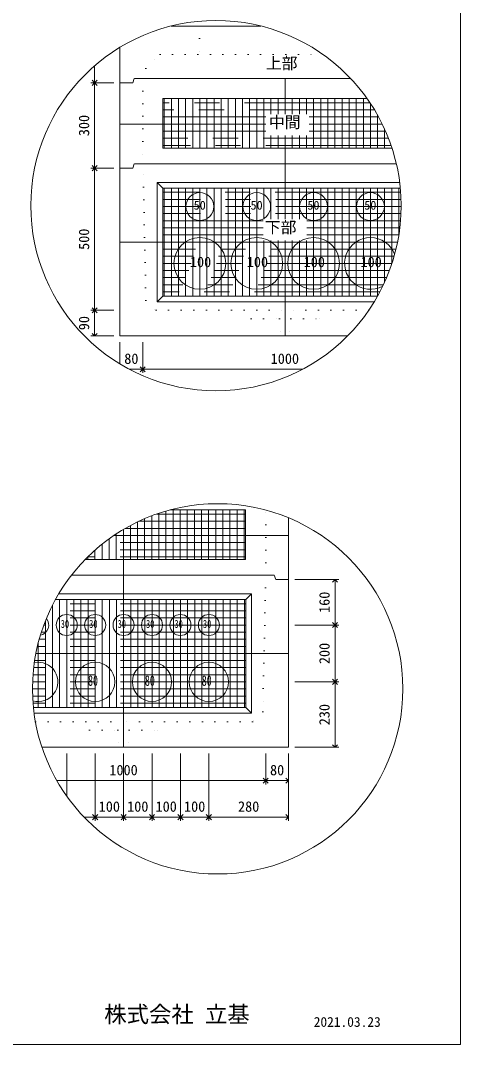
# Model space of a CAD drawing. Units: millimetres, scale not verified. Extents: x -4890 to 4890, y -2301 to 2302.
# Drawn here: x -2945 to -1830, y -1973 to 620 of the extents above; entities that cross this region are included whole.
import ezdxf
from ezdxf.enums import TextEntityAlignment as Align

# ---------------------------------------------------------------- set-up
doc = ezdxf.new("R2010")
doc.units = ezdxf.units.MM
doc.header["$LTSCALE"] = 10
for name, pattern in [('DASHED1', [1.8, 1.2, -0.6]), ('USER2', [50.8, 31.75, -6.35, 6.35, -6.35]), ('USER5', [3.185, 0.01, -3.175])]:
    doc.linetypes.add(name, pattern=pattern)
for name, color, linetype, lineweight in [('0-2_waku', 7, 'Continuous', 18), ('0-3_gaikei', 7, 'Continuous', 18), ('0-4_kakure', 7, 'DASHED1', 5), ('0-5_sunpou', 7, 'Continuous', 5), ('0-8_hole', 7, 'Continuous', 18), ('0-9_uchigawa', 6, 'Continuous', 18), ('0-E_文字１', 7, 'Continuous', 18), ('0-F_コア部分\u3000寸法補助線3', 150, 'USER2', 18), ('1-0_コア部分\u3000寸法補助線2', 150, 'USER2', 18), ('1-1_コア部分\u3000中心補助線', 1, 'Continuous', 18), ('1-2_コア部分\u3000寸法補助線', 7, 'USER2', 5), ('1-3_uchigawa2', 6, 'USER2', 18)]:
    doc.layers.add(name, color=color, linetype=linetype, lineweight=lineweight)
doc.styles.add('ＭＳ ゴシック', font='')
doc.styles.get('ＭＳ ゴシック').set_extended_font_data('MS Gothic')

# ---------------------------------------------------------------- blocks, each defined once
blk = doc.blocks.new('_Open90')
at = {"layer": '0-5_sunpou'}
blk.add_line((0, 0), (-1, 0), dxfattribs=at)
blk.add_lwpolyline([(-0.5, 0.5), (0, 0), (-0.5, -0.5)], dxfattribs=at)

msp = doc.modelspace()

# ---------------------------------------------------------------- linework, layer by layer
at = {"layer": '0-2_waku'}
for p in [(-1830.24, 2301.56), (-4890.24, -1973.44), (-4890.24, -1973.44), (-4890.24, -1973.44), (-4890.24, -1973.44)]:
    msp.add_line(p, (-1830.24, -1973.44), dxfattribs=at)
at = {"layer": '0-3_gaikei'}
for p, q in [((-2562.98, 605.92), (-2508.94, 605.92)), ((-2562.98, 605.92), (-2508.94, 605.92)), ((-2562.98, 605.92), (-2508.94, 605.92)), ((-2335.89, 605.92), (-2562.98, 605.92)), ((-2562.94, 605.92), (-2335.89, 605.92)), ((-2562.94, 605.92), (-2335.89, 605.92)), ((-2692.54, 461.92), (-2692.54, 551.93)), ((-2656.54, 472.72), (-2660.14, 461.92)), ((-2274.32, 472.72), (-2655.92, 472.72)), ((-2108.35, 472.72), (-2274.94, 472.72)), ((-2692.54, 461.92), (-2692.54, -178.88)), ((-2660.14, 461.92), (-2692.54, 461.92)), ((-2660.14, 461.92), (-2692.54, 461.92)), ((-2660.14, 245.92), (-2692.54, 245.92)), ((-2660.14, 245.92), (-2692.54, 245.92)), ((-2656.54, 256.72), (-2660.14, 245.92)), ((-2274.32, 256.72), (-2655.92, 256.72)), ((-1992.63, 256.72), (-2274.94, 256.72)), ((-2692.54, -178.88), (-2116.23, -178.88)), ((-2692.54, -178.88), (-2116.23, -178.88)), ((-2692.54, -178.88), (-2116.23, -178.88)), ((-2265.84, -997.47), (-2265.84, -639.51)), ((-2301.84, -785.07), (-2298.24, -795.87)), ((-2265.84, -795.87), (-2298.24, -795.87))]:
    msp.add_line(p, q, dxfattribs=at)
for points in [[(-2890.15, -1220.67), (-2265.84, -1220.67), (-2265.84, -795.87)], [(-2881, -1220.67), (-2265.84, -1220.67), (-2265.84, -795.87)], [(-2301.84, -785.07), (-2683.44, -785.07), (-2815.5, -785.07)]]:
    msp.add_lwpolyline(points, dxfattribs=at)
at = {"layer": '0-4_kakure', "linetype": 'USER5', "lineweight": 18}
for p, q in [((-2490.94, 605.92), (-2490.94, 618.04)), ((-2490.94, 605.92), (-2490.94, 533.92)), ((-2627.12, 497.92), (-2591.12, 533.92)), ((-2591.12, 533.92), (-2178.85, 533.92)), ((-2627.12, 497.92), (-2634.32, 472.72)), ((-2634.32, 472.72), (-2634.32, 256.72)), ((-2626.89, -88.88), (-2634.32, 256.72)), ((-2626.89, -88.88), (-2601.14, -114.08)), ((-2601.14, -114.08), (-2274.32, -114.08)), ((-2360.72, -135.68), (-2382.32, -114.08)), ((-2062.68, -114.08), (-2274.32, -114.08)), ((-2187.92, -135.68), (-2166.32, -114.08)), ((-2360.72, -135.68), (-2288.72, -135.68)), ((-2288.72, -135.68), (-2285.84, -178.88)), ((-2259.92, -135.68), (-2262.8, -178.88)), ((-2259.92, -135.68), (-2187.92, -135.68)), ((-2323.43, -785.07), (-2323.43, -619.93)), ((-2323.43, -785.07), (-2330.87, -1130.67)), ((-2330.87, -1130.67), (-2356.61, -1155.87)), ((-2906.67, -1155.87), (-2683.43, -1155.87)), ((-2769.83, -1177.47), (-2791.43, -1155.87)), ((-2356.61, -1155.87), (-2683.43, -1155.87)), ((-2597.03, -1177.47), (-2575.43, -1155.87)), ((-2769.83, -1177.47), (-2697.83, -1177.47)), ((-2697.83, -1177.47), (-2694.95, -1220.67)), ((-2669.03, -1177.47), (-2671.91, -1220.67)), ((-2669.03, -1177.47), (-2597.03, -1177.47))]:
    msp.add_line(p, q, dxfattribs=at)
at = {"layer": '0-5_sunpou', "color": 150, "lineweight": 18}
for p, q in [((-2756.85, 505.04), (-2756.85, 474.88)), ((-2708.38, 461.92), (-2766.21, 461.92)), ((-2724.22, 461.92), (-2766.21, 461.92)), ((-2756.85, 448.96), (-2756.85, 258.88)), ((-2708.38, 245.92), (-2766.21, 245.92)), ((-2708.38, 245.92), (-2766.21, 245.92)), ((-2756.85, 232.96), (-2756.85, -101.12)), ((-2708.38, -114.08), (-2766.21, -114.08)), ((-2724.22, -114.08), (-2766.21, -114.08)), ((-2756.85, -127.04), (-2756.85, -165.92)), ((-2708.38, -178.88), (-2766.21, -178.88)), ((-2692.54, -194.72), (-2692.54, -249.93)), ((-2634.94, -194.72), (-2634.94, -272.78)), ((-2634.94, -194.72), (-2634.94, -272.78)), ((-2668.75, -263.42), (-2647.9, -263.42)), ((-2621.98, -263.42), (-2230.11, -263.42)), ((-2250, -795.87), (-2138.68, -795.87)), ((-2148.04, -808.83), (-2148.04, -898.11)), ((-2250, -911.07), (-2138.68, -911.07)), ((-2250, -911.07), (-2138.68, -911.07)), ((-2148.04, -924.03), (-2148.04, -1042.11)), ((-2250, -1055.07), (-2138.68, -1055.07)), ((-2250, -1055.07), (-2138.68, -1055.07)), ((-2148.04, -1068.03), (-2148.04, -1207.71)), ((-2827.43, -1236.51), (-2827.43, -1344.31)), ((-2755.43, -1236.51), (-2755.43, -1406.96)), ((-2755.43, -1236.51), (-2755.43, -1406.96)), ((-2683.43, -1236.51), (-2683.43, -1406.96)), ((-2683.43, -1236.51), (-2683.43, -1406.96)), ((-2611.43, -1236.51), (-2611.43, -1406.96)), ((-2611.43, -1236.51), (-2611.43, -1406.96)), ((-2539.43, -1236.51), (-2539.43, -1406.96)), ((-2539.43, -1236.51), (-2539.43, -1406.96)), ((-2467.43, -1236.51), (-2467.43, -1406.96)), ((-2467.43, -1236.51), (-2467.43, -1406.96)), ((-2323.44, -1236.51), (-2323.44, -1314.57)), ((-2323.44, -1236.51), (-2323.44, -1314.57)), ((-2265.84, -1236.51), (-2265.84, -1314.57)), ((-2265.84, -1236.51), (-2265.84, -1406.96)), ((-2250, -1220.67), (-2138.68, -1220.67)), ((-2852.4, -1305.21), (-2336.4, -1305.21)), ((-2310.48, -1305.21), (-2278.8, -1305.21)), ((-2783.3, -1397.6), (-2768.39, -1397.6)), ((-2742.47, -1397.6), (-2696.39, -1397.6)), ((-2670.47, -1397.6), (-2624.39, -1397.6)), ((-2598.47, -1397.6), (-2552.39, -1397.6)), ((-2526.47, -1397.6), (-2480.39, -1397.6)), ((-2454.47, -1397.6), (-2278.8, -1397.6))]:
    msp.add_line(p, q, dxfattribs=at)
for centre in [(-2449.43, 151), (-2445.23, -1072.71)]:
    msp.add_circle(centre, 468.88, dxfattribs=at)
at = {"layer": '0-8_hole'}
for centre, radius in [((-2490.32, 148.72), 35.28), ((-2346.32, 148.72), 35.28), ((-2202.32, 148.72), 35.28), ((-2058.32, 148.72), 35.28), ((-2490.32, 4.72), 65.52), ((-2346.32, 4.72), 65.52), ((-2202.32, 4.72), 65.52), ((-2827.43, -911.07), 26.64), ((-2755.43, -911.07), 26.64), ((-2683.43, -911.07), 26.64), ((-2611.43, -911.07), 26.64), ((-2539.43, -911.07), 26.64), ((-2467.43, -911.07), 26.64), ((-2755.43, -1055.07), 49.68), ((-2611.43, -1055.07), 49.68), ((-2467.43, -1055.07), 49.68)]:
    msp.add_circle(centre, radius, dxfattribs=at)
for centre, radius, start, end in [((-2058.32, 4.72), 65.52, 20.66629, 298.32089), ((-2899.43, -911.07), 26.64, 281.59033, 39.2294), ((-2899.43, -1055.07), 49.68, 253.99064, 101.55918)]:
    msp.add_arc(centre, radius, start, end, dxfattribs=at)
at = {"layer": '0-9_uchigawa'}
for p, q in [((-2598.32, 209.92), (-2583.92, 195.52)), ((-2598.32, -92.48), (-2598.32, 209.92)), ((-2583.92, 195.52), (-2274.32, 195.52)), ((-2583.92, -78.08), (-2583.92, 195.52)), ((-2274.32, 195.52), (-1982.68, 195.52)), ((-2598.32, -92.48), (-2583.92, -78.08)), ((-2598.32, -92.48), (-2048.73, -92.48)), ((-2583.92, -78.08), (-2040.33, -78.08)), ((-2373.83, -1119.87), (-2373.83, -846.27)), ((-2359.43, -1134.27), (-2359.43, -831.87)), ((-2911.73, -1119.87), (-2373.83, -1119.87)), ((-2910.05, -1134.27), (-2359.43, -1134.27)), ((-2359.43, -1134.27), (-2373.83, -1119.87))]:
    msp.add_line(p, q, dxfattribs=at)
for points in [[(-2598.32, 209.92), (-2274.32, 209.92), (-1984.27, 209.92)], [(-2855.8, -846.27), (-2683.43, -846.27), (-2373.83, -846.27), (-2359.43, -831.87)], [(-2847.52, -831.87), (-2683.43, -831.87), (-2359.43, -831.87)]]:
    msp.add_lwpolyline(points, dxfattribs=at)
at = {"layer": '0-F_コア部分\u3000寸法補助線3'}
for p, q in [((-2580.32, 296.32), (-2580.32, 422.32)), ((-2544.32, 296.32), (-2544.32, 422.32)), ((-2508.32, 296.32), (-2508.32, 422.32)), ((-2472.32, 296.32), (-2472.32, 422.32)), ((-2436.32, 296.32), (-2436.32, 422.32)), ((-2400.32, 296.32), (-2400.32, 422.32)), ((-2364.32, 296.32), (-2364.32, 422.32)), ((-2328.32, 296.32), (-2328.32, 422.32)), ((-2292.32, 382.55), (-2292.32, 422.32)), ((-2256.32, 382.55), (-2256.32, 422.32)), ((-2220.32, 382.55), (-2220.32, 422.32)), ((-2184.32, 296.32), (-2184.32, 422.32)), ((-2148.32, 296.32), (-2148.32, 422.32)), ((-2112.32, 296.32), (-2112.32, 422.32)), ((-2076.32, 296.32), (-2076.32, 422.32)), ((-2323.32, 375.52), (-2583.92, 375.52)), ((-2037.81, 375.52), (-2213.16, 375.52)), ((-2040.32, 296.32), (-2040.32, 380.08)), ((-2323.32, 339.52), (-2583.92, 339.52)), ((-2020.13, 339.52), (-2213.16, 339.52)), ((-2292.32, 296.32), (-2292.32, 328.65)), ((-2256.32, 296.32), (-2256.32, 328.65)), ((-2220.32, 296.32), (-2220.32, 328.65)), ((-2004.32, 296.32), (-2004.32, 298.39)), ((-1981.77, 184.72), (-2583.92, 184.72)), ((-2580.32, -78.08), (-2580.32, 195.52)), ((-2544.32, -78.08), (-2544.32, 195.52)), ((-2508.32, -78.08), (-2508.32, 195.52)), ((-2472.32, -78.08), (-2472.32, 195.52)), ((-2436.32, -78.08), (-2436.32, 195.52)), ((-2400.32, -78.08), (-2400.32, 195.52)), ((-2364.32, -78.08), (-2364.32, 195.52)), ((-2328.32, 116.75), (-2328.32, 195.52)), ((-2292.32, 116.75), (-2292.32, 195.52)), ((-2256.32, 116.75), (-2256.32, 195.52)), ((-2220.32, 116.75), (-2220.32, 195.52)), ((-2184.32, -78.08), (-2184.32, 195.52)), ((-2148.32, -78.08), (-2148.32, 195.52)), ((-2112.32, -78.08), (-2112.32, 195.52)), ((-2076.32, -78.08), (-2076.32, 195.52)), ((-2040.32, -78.08), (-2040.32, 195.52)), ((-2004.32, 3.62), (-2004.32, 195.52)), ((-1980.56, 148.72), (-2583.92, 148.72)), ((-2329.95, 112.72), (-2583.92, 112.72)), ((-1982.12, 112.72), (-2219.78, 112.72)), ((-2329.95, 76.72), (-2583.92, 76.72)), ((-2328.32, -78.08), (-2328.32, 62.85)), ((-2292.32, -78.08), (-2292.32, 62.85)), ((-2256.32, -78.08), (-2256.32, 62.85)), ((-2220.32, -78.08), (-2220.32, 62.85)), ((-1986.48, 76.72), (-2219.78, 76.72)), ((-1993.71, 40.72), (-2583.92, 40.72)), ((-2003.96, 4.72), (-2583.92, 4.72)), ((-2017.44, -31.28), (-2583.92, -31.28)), ((-2034.46, -67.28), (-2583.92, -67.28)), ((-2558.05, -745.47), (-2558.05, -619.47)), ((-2522.05, -745.47), (-2522.05, -619.47)), ((-2486.05, -745.47), (-2486.05, -619.47)), ((-2450.05, -745.47), (-2450.05, -619.47)), ((-2414.05, -745.47), (-2414.05, -619.47)), ((-2378.05, -745.47), (-2378.05, -619.47)), ((-2630.05, -745.47), (-2630.05, -641.8)), ((-2594.05, -745.47), (-2594.05, -628.08)), ((-2374.45, -666.27), (-2678.99, -666.27)), ((-2666.05, -745.47), (-2666.05, -659.09)), ((-2702.05, -745.47), (-2702.05, -680.43)), ((-2738.05, -745.47), (-2738.05, -706.52)), ((-2374.45, -702.27), (-2732.65, -702.27)), ((-2774.05, -745.47), (-2774.05, -738.47)), ((-2845.43, -1119.87), (-2845.43, -846.27)), ((-2809.43, -1119.87), (-2809.43, -846.27)), ((-2773.43, -1119.87), (-2773.43, -846.27)), ((-2737.43, -1119.87), (-2737.43, -846.27)), ((-2701.43, -1119.87), (-2701.43, -846.27)), ((-2665.43, -1119.87), (-2665.43, -846.27)), ((-2629.43, -1119.87), (-2629.43, -846.27)), ((-2593.43, -1119.87), (-2593.43, -846.27)), ((-2557.43, -1119.87), (-2557.43, -846.27)), ((-2521.43, -1119.87), (-2521.43, -846.27)), ((-2485.43, -1119.87), (-2485.43, -846.27)), ((-2449.43, -1119.87), (-2449.43, -846.27)), ((-2413.43, -1119.87), (-2413.43, -846.27)), ((-2377.43, -1119.87), (-2377.43, -846.27)), ((-2373.83, -857.07), (-2861.57, -857.07)), ((-2881.43, -1119.87), (-2881.43, -900.76)), ((-2373.83, -893.07), (-2878.32, -893.07)), ((-2373.83, -929.07), (-2891.56, -929.07)), ((-2373.83, -965.07), (-2901.58, -965.07)), ((-2373.83, -1001.07), (-2908.6, -1001.07)), ((-2373.83, -1037.07), (-2912.75, -1037.07)), ((-2373.83, -1073.07), (-2914.1, -1073.07)), ((-2373.83, -1109.07), (-2912.69, -1109.07))]:
    msp.add_line(p, q, dxfattribs=at)
at = {"layer": '1-0_コア部分\u3000寸法補助線2'}
for p, q in [((-2562.32, 296.32), (-2562.32, 422.32)), ((-2526.32, 296.32), (-2526.32, 422.32)), ((-2490.32, 296.32), (-2490.32, 422.32)), ((-2454.32, 296.32), (-2454.32, 422.32)), ((-2382.32, 296.32), (-2382.32, 422.32)), ((-2310.32, 382.55), (-2310.32, 422.32)), ((-2238.32, 382.55), (-2238.32, 422.32)), ((-2166.32, 296.32), (-2166.32, 422.32)), ((-2094.32, 296.32), (-2094.32, 422.32)), ((-2048.15, 393.52), (-2583.92, 393.52)), ((-2022.32, 296.32), (-2022.32, 344.45)), ((-2012.66, 321.52), (-2583.92, 321.52)), ((-2310.32, 296.32), (-2310.32, 328.65)), ((-2238.32, 296.32), (-2238.32, 328.65)), ((-2526.32, -78.08), (-2526.32, 195.52)), ((-2490.32, -78.08), (-2490.32, 195.52)), ((-2454.32, -78.08), (-2454.32, 195.52)), ((-2382.32, -78.08), (-2382.32, 195.52)), ((-2310.32, 116.75), (-2310.32, 195.52)), ((-2238.32, 116.75), (-2238.32, 195.52)), ((-2166.32, -78.08), (-2166.32, 195.52)), ((-2094.32, -78.08), (-2094.32, 195.52)), ((-2022.32, -42.45), (-2022.32, 195.52)), ((-1980.82, 166.72), (-2583.92, 166.72)), ((-2329.95, 94.72), (-2583.92, 94.72)), ((-1983.95, 94.72), (-2219.78, 94.72)), ((-2310.32, -78.08), (-2310.32, 62.85)), ((-2238.32, -78.08), (-2238.32, 62.85)), ((-1998.45, 22.72), (-2583.92, 22.72)), ((-2025.48, -49.28), (-2583.92, -49.28)), ((-2504.05, -745.47), (-2504.05, -619.47)), ((-2432.05, -745.47), (-2432.05, -619.47)), ((-2374.45, -648.27), (-2644.45, -648.27)), ((-2576.05, -745.47), (-2576.05, -622.46)), ((-2648.05, -745.47), (-2648.05, -649.97)), ((-2720.05, -745.47), (-2720.05, -692.82)), ((-2374.45, -720.27), (-2754.46, -720.27)), ((-2791.43, -1119.87), (-2791.43, -846.27)), ((-2719.43, -1119.87), (-2719.43, -846.27)), ((-2647.43, -1119.87), (-2647.43, -846.27)), ((-2575.43, -1119.87), (-2575.43, -846.27)), ((-2503.43, -1119.87), (-2503.43, -846.27)), ((-2431.43, -1119.87), (-2431.43, -846.27)), ((-2373.83, -875.07), (-2870.41, -875.07)), ((-2863.43, -1119.87), (-2863.43, -860.71)), ((-2899.43, -1119.87), (-2899.43, -956.35)), ((-2373.83, -947.07), (-2896.95, -947.07)), ((-2373.83, -1019.07), (-2911.02, -1019.07)), ((-2373.83, -1091.07), (-2913.74, -1091.07))]:
    msp.add_line(p, q, dxfattribs=at)
at = {"layer": '1-1_コア部分\u3000中心補助線'}
for p, q in [((-2274.32, 382.55), (-2274.32, 472.72)), ((-2323.32, 357.52), (-2692.54, 357.52)), ((-2028.49, 357.52), (-2213.16, 357.52)), ((-2274.32, 256.72), (-2274.32, 328.65)), ((-2274.32, 116.75), (-2274.32, 256.72)), ((-2691.92, 58.72), (-1989.73, 58.72)), ((-2274.32, -178.88), (-2274.32, 62.85)), ((-2684.05, -785.07), (-2684.05, -669.22)), ((-2267.06, -684.27), (-2707.82, -684.27)), ((-2683.43, -1220.67), (-2683.43, -785.07)), ((-2905.45, -983.07), (-2265.83, -983.07))]:
    msp.add_line(p, q, dxfattribs=at)
at = {"layer": '1-2_コア部分\u3000寸法補助線'}
for p, q in [((-2562.32, 296.32), (-2562.32, 422.32)), ((-2490.32, 296.32), (-2490.32, 422.32)), ((-2418.32, 296.32), (-2418.32, 422.32)), ((-2346.32, 296.32), (-2346.32, 422.32)), ((-2202.32, 296.32), (-2202.32, 422.32)), ((-2130.32, 296.32), (-2130.32, 422.32)), ((-2059.59, 411.52), (-2583.92, 411.52)), ((-2058.32, 296.32), (-2058.32, 409.61)), ((-2006.06, 303.52), (-2583.92, 303.52)), ((-2562.32, -78.08), (-2562.32, 195.52)), ((-2490.32, -78.08), (-2490.32, 195.52)), ((-2418.32, -78.08), (-2418.32, 195.52)), ((-2346.32, -78.08), (-2346.32, 195.52)), ((-2202.32, -78.08), (-2202.32, 195.52)), ((-2130.32, -78.08), (-2130.32, 195.52)), ((-2058.32, -78.08), (-2058.32, 195.52)), ((-1986.32, 77.69), (-1986.32, 195.52)), ((-1981, 130.72), (-2583.92, 130.72)), ((-2010.28, -13.28), (-2583.92, -13.28)), ((-2540.05, -745.47), (-2540.05, -619.47)), ((-2468.05, -745.47), (-2468.05, -619.47)), ((-2396.05, -745.47), (-2396.05, -619.47)), ((-2612.05, -745.47), (-2612.05, -634.52)), ((-2374.45, -630.27), (-2600.42, -630.27)), ((-2756.05, -745.47), (-2756.05, -721.66)), ((-2374.45, -738.27), (-2773.84, -738.27)), ((-2827.43, -1119.87), (-2827.43, -846.27)), ((-2755.43, -1119.87), (-2755.43, -846.27)), ((-2611.43, -1119.87), (-2611.43, -846.27)), ((-2539.43, -1119.87), (-2539.43, -846.27)), ((-2467.43, -1119.87), (-2467.43, -846.27)), ((-2395.43, -1119.87), (-2395.43, -846.27)), ((-2373.83, -911.07), (-2885.36, -911.07)), ((-2899.43, -1119.87), (-2899.43, -956.35)), ((-2373.83, -1055.07), (-2913.77, -1055.07))]:
    msp.add_line(p, q, dxfattribs=at)
at = {"layer": '1-3_uchigawa2'}
for p, q in [((-2583.92, 422.32), (-2274.32, 422.32)), ((-2583.92, 422.32), (-2583.92, 296.32)), ((-2067.03, 422.32), (-2274.32, 422.32)), ((-2583.92, 296.32), (-2274.32, 296.32)), ((-2003.65, 296.32), (-2274.32, 296.32)), ((-2374.45, -619.47), (-2565.28, -619.47)), ((-2374.45, -619.47), (-2374.45, -745.47)), ((-2781.02, -745.47), (-2684.05, -745.47)), ((-2374.45, -745.47), (-2684.05, -745.47))]:
    msp.add_line(p, q, dxfattribs=at)

# ---------------------------------------------------------------- block references
at = {"layer": '0-5_sunpou', "xscale": 12.96, "yscale": 12.96}
for p, rotation in [((-2756.85, 461.92), 270), ((-2756.85, 461.92), 90), ((-2756.85, 245.92), 270), ((-2756.85, 245.92), 90), ((-2756.85, -114.08), 270), ((-2756.85, -114.08), 90), ((-2756.85, -178.88), 270), ((-2634.94, -263.42), 180), ((-2148.04, -795.87), 90), ((-2148.04, -911.07), 270), ((-2148.04, -911.07), 90), ((-2148.04, -1055.07), 270), ((-2148.04, -1055.07), 90), ((-2148.04, -1220.67), 270), ((-2323.44, -1305.21), 180), ((-2755.43, -1397.6), 180), ((-2683.43, -1397.6), 180), ((-2611.43, -1397.6), 180), ((-2539.43, -1397.6), 180), ((-2467.43, -1397.6), 180)]:
    msp.add_blockref('_Open90', p, dxfattribs=dict(at, rotation=rotation))
for p in [(-2634.94, -263.42), (-2323.44, -1305.21), (-2265.84, -1305.21), (-2755.43, -1397.6), (-2683.43, -1397.6), (-2611.43, -1397.6), (-2539.43, -1397.6), (-2467.43, -1397.6), (-2265.84, -1397.6)]:
    msp.add_blockref('_Open90', p, dxfattribs=at)

# ---------------------------------------------------------------- texts
at = {"layer": '0-5_sunpou', "style": 'ＭＳ ゴシック'}
for s, p in [('300', (-2762.61, 326.92)), ('500', (-2762.61, 38.92)), ('90', (-2762.61, -164.48)), ('160', (-2153.8, -880.47)), ('200', (-2153.8, -1010.07)), ('230', (-2153.8, -1164.87))]:
    msp.add_text(s, height=26.39, rotation=90, dxfattribs=at).set_placement(p, align=Align.BOTTOM_LEFT)
for s, p in [('80', (-2681.74, -257.66)), ('1000', (-2310.94, -257.66)), ('1000', (-2719.44, -1299.45)), ('80', (-2312.64, -1299.45)), ('100', (-2746.43, -1391.84)), ('100', (-2674.43, -1391.84)), ('100', (-2602.43, -1391.84)), ('100', (-2530.43, -1391.84)), ('280', (-2393.64, -1391.84))]:
    msp.add_text(s, height=26.39, dxfattribs=at).set_placement(p, align=Align.BOTTOM_LEFT)
at = {"layer": '0-E_文字１', "style": 'ＭＳ ゴシック'}
for s, height, p in [('上部', 29.33, (-2323.13, 488.29)), ('中間', 29.33, (-2315.41, 338.82)), ('50', 22.43, (-2505.87, 134.08)), ('50', 22.43, (-2361.87, 134.08)), ('50', 22.43, (-2217.87, 134.08)), ('50', 22.43, (-2073.87, 134.08)), ('下部', 29.33, (-2325.64, 72.57)), ('100', 26.39, (-2515.48, -12.69)), ('100', 26.39, (-2371.48, -12.69)), ('100', 26.39, (-2227.48, -12.69)), ('100', 26.39, (-2083.48, -12.69)), ('株式会社 立基', 41.57, (-2732.46, -1929.95)), ('2021.03.23', 24.94, (-2201.95, -1936.16))]:
    msp.add_text(s, height=height, dxfattribs=at).set_placement(p, align=Align.BOTTOM_LEFT)
at = {"layer": '0-E_文字１', "style": 'ＭＳ ゴシック', "width": 0.7}
for s, height, p in [('30', 20.19, (-2842.56, -924.41)), ('30', 20.19, (-2770.56, -924.41)), ('30', 20.19, (-2698.56, -924.41)), ('30', 20.19, (-2626.56, -924.41)), ('30', 20.19, (-2554.56, -924.41)), ('30', 20.19, (-2482.56, -924.41)), ('80', 26.39, (-2773.48, -1072.84)), ('80', 26.39, (-2629.48, -1072.84)), ('80', 26.39, (-2485.48, -1072.84))]:
    msp.add_text(s, height=height, dxfattribs=at).set_placement(p, align=Align.BOTTOM_LEFT)

doc.saveas('drawing.dxf')
